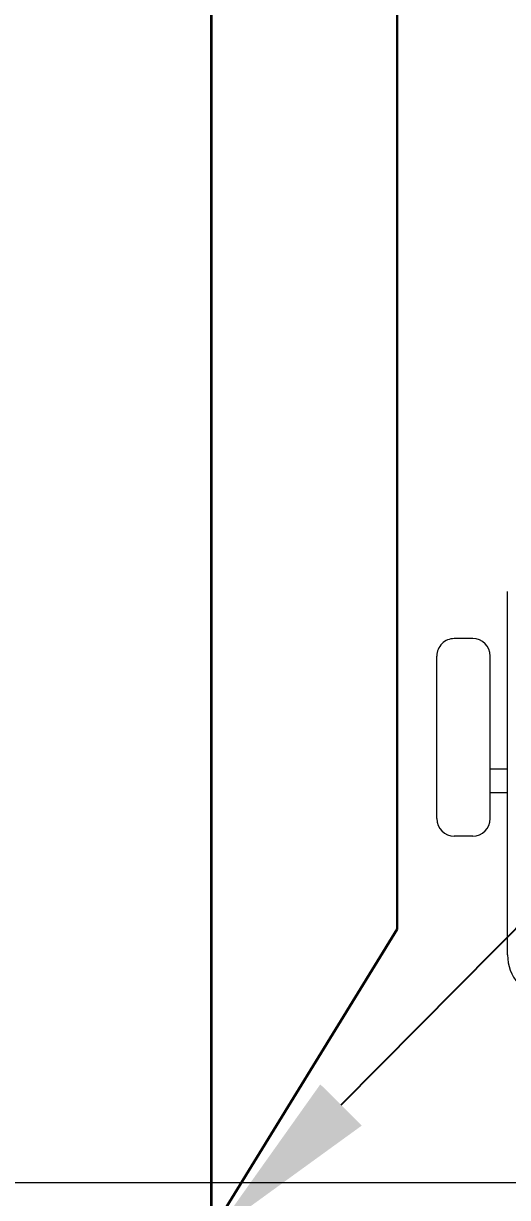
# Model space of a CAD drawing. Header units: metres. Extents: x 75097 to 220695, y -1557923 to -1361206.
# Drawn here: x 116004 to 116548, y -1403665 to -1402346 of the extents above; entities that cross this region are included whole.
import ezdxf
from ezdxf import colors
from ezdxf.entities.mleader import LeaderData, LeaderLine
from ezdxf.math import Vec2, Vec3

# ---------------------------------------------------------------- set-up
doc = ezdxf.new("R2010")
doc.units = ezdxf.units.M
doc.layers.get('0').update_dxf_attribs({"lineweight": 0})
for name, color, linetype, lineweight in [('A-100 - Copy$0$Medical Equipment and Furniture', 8, 'Continuous', 0), ('A-100 - Copy$0$NEW', 8, 'Continuous', 5), ('E-LG', 245, 'Continuous', 30)]:
    doc.layers.add(name, color=color, linetype=linetype, lineweight=lineweight)
doc.layers.add('E-POWR', color=7, linetype='Continuous', lineweight=9, true_color=0x4e7e3e)
doc.styles.get("Standard").update_dxf_attribs({"font": 'GOTHIC.TTF'})

# ---------------------------------------------------------------- blocks, each defined once
blk = doc.blocks.new('*X81')
for p, q in [((5, 3), (5, 3)), ((5, 3), (5, 3)), ((5, 3), (5, 3)), ((5, 3), (5, 3)), ((5, 3), (5, 3)), ((5, 3), (5, 3)), ((5, 3), (5, 3)), ((5, 3), (5, 3)), ((5, 3), (5, 3)), ((5, 3), (5, 3)), ((5, 3), (5, 3)), ((5, 3), (5, 3)), ((5, 3), (5, 3)), ((5, 3), (5, 3)), ((5, 3), (5, 3)), ((5, 3), (5, 3)), ((5, 3), (5, 3)), ((5, 3), (5, 3)), ((5, 3), (5, 3)), ((5, 3), (5, 3)), ((5, 3), (5, 3)), ((5, 3), (5, 3)), ((5, 3), (5, 3)), ((5, 3), (5, 3)), ((5, 3), (5, 3)), ((5, 3), (5, 3)), ((5, 3), (5, 3)), ((5, 3), (5, 3)), ((5, 3), (5, 3)), ((5, 3), (5, 3)), ((5, 3), (5, 3)), ((5, 3), (5, 3)), ((5, 3), (5, 3)), ((5, 3), (5, 3)), ((5, 3), (5, 3)), ((5, 3), (5, 3)), ((5, 3), (5, 3)), ((5, 3), (5, 3)), ((5, 3), (5, 3)), ((5, 3), (5, 3)), ((5, 3), (5, 3)), ((5, 3), (5, 3)), ((5, 3), (5, 3)), ((5, 3), (5, 3)), ((5, 3), (5, 3)), ((5, 3), (5, 3)), ((5, 3), (5, 3)), ((5, 3), (5, 3)), ((5, 3), (5, 3)), ((5, 3), (5, 3)), ((5, 3), (5, 3)), ((5, 3), (5, 3)), ((5, 3), (5, 3)), ((5, 3), (5, 3)), ((5, 3), (5, 3)), ((5, 3), (5, 3)), ((5, 3), (5, 3)), ((5, 3), (5, 3)), ((5, 3), (5, 3)), ((5, 3), (5, 3)), ((5, 3), (5, 3)), ((5, 3), (5, 3)), ((5, 3), (5, 3)), ((5, 3), (5, 3)), ((5, 3), (5, 3)), ((5, 3), (5, 3)), ((6, 3), (5, 3)), ((5, 3), (5, 3)), ((6, 3), (5, 3)), ((5, 3), (5, 3)), ((6, 3), (5, 3)), ((5, 3), (5, 3)), ((6, 3), (5, 3)), ((5, 3), (5, 3)), ((5, 3), (5, 3)), ((5, 3), (5, 3)), ((5, 3), (5, 3)), ((5, 3), (5, 3)), ((5, 3), (5, 3)), ((5, 3), (5, 3)), ((5, 3), (5, 3)), ((5, 3), (5, 3)), ((5, 3), (5, 3)), ((5, 3), (5, 3)), ((5, 3), (5, 3)), ((5, 3), (5, 3)), ((5, 3), (5, 3)), ((5, 3), (5, 3)), ((5, 3), (5, 3)), ((5, 3), (5, 3)), ((5, 3), (5, 3)), ((5, 3), (5, 3)), ((5, 3), (5, 3)), ((5, 3), (5, 3)), ((5, 3), (5, 3)), ((5, 3), (5, 3)), ((6, 3), (6, 3)), ((6, 3), (6, 3)), ((6, 3), (6, 3)), ((6, 3), (6, 3)), ((6, 3), (6, 3)), ((6, 3), (6, 3)), ((6, 3), (6, 3)), ((6, 3), (6, 3)), ((6, 3), (6, 3)), ((6, 3), (6, 3)), ((6, 3), (6, 3)), ((6, 3), (6, 3)), ((6, 3), (6, 3)), ((6, 3), (6, 3)), ((6, 3), (6, 3)), ((6, 3), (6, 3)), ((6, 3), (6, 3)), ((6, 3), (6, 3)), ((6, 3), (6, 3)), ((6, 3), (6, 3)), ((6, 3), (6, 3)), ((6, 3), (6, 3)), ((6, 3), (6, 3)), ((6, 3), (6, 3)), ((6, 3), (6, 3)), ((6, 3), (6, 3)), ((6, 3), (6, 3)), ((6, 3), (6, 3)), ((6, 3), (6, 3)), ((6, 3), (6, 3)), ((6, 3), (6, 3)), ((6, 3), (6, 3)), ((6, 3), (6, 3)), ((6, 3), (6, 3)), ((6, 3), (6, 3)), ((6, 3), (6, 3)), ((6, 3), (6, 3)), ((6, 3), (6, 3)), ((6, 3), (6, 3)), ((6, 3), (6, 3)), ((6, 3), (6, 3)), ((6, 3), (6, 3)), ((6, 3), (6, 3)), ((6, 3), (6, 3)), ((6, 3), (6, 3)), ((6, 3), (6, 3)), ((6, 3), (6, 3)), ((6, 3), (6, 3)), ((6, 3), (6, 3)), ((6, 3), (6, 3)), ((6, 3), (6, 3)), ((6, 3), (6, 3)), ((6, 3), (6, 3)), ((6, 3), (6, 3)), ((6, 3), (6, 3)), ((6, 3), (6, 3)), ((6, 3), (6, 3)), ((6, 3), (6, 3)), ((6, 3), (6, 3)), ((6, 3), (6, 3)), ((6, 3), (6, 3)), ((6, 3), (6, 3)), ((6, 3), (6, 3)), ((6, 3), (6, 3)), ((6, 3), (6, 3)), ((6, 3), (6, 3)), ((6, 3), (6, 3)), ((6, 3), (6, 3)), ((6, 3), (6, 3)), ((6, 3), (6, 3)), ((6, 3), (6, 3)), ((6, 3), (6, 3)), ((6, 3), (6, 3)), ((6, 3), (6, 3)), ((6, 3), (6, 3)), ((6, 3), (6, 3)), ((6, 3), (6, 3)), ((6, 3), (6, 3)), ((6, 3), (6, 3)), ((6, 3), (6, 3)), ((6, 3), (6, 3)), ((6, 3), (6, 3)), ((6, 3), (6, 3)), ((6, 3), (6, 3)), ((6, 3), (6, 3)), ((6, 3), (6, 3)), ((6, 3), (6, 3)), ((6, 3), (6, 3)), ((6, 3), (6, 3)), ((6, 3), (6, 3)), ((6, 3), (6, 3)), ((6, 3), (6, 3)), ((6, 3), (6, 3)), ((6, 3), (6, 3)), ((6, 3), (6, 3)), ((6, 3), (6, 3)), ((6, 3), (6, 3)), ((6, 3), (6, 3)), ((6, 3), (6, 3)), ((6, 3), (6, 3)), ((6, 3), (6, 3)), ((6, 3), (6, 3)), ((6, 3), (6, 3)), ((6, 3), (6, 3)), ((6, 3), (6, 3)), ((6, 3), (6, 3)), ((6, 3), (6, 3)), ((6, 3), (6, 3)), ((6, 3), (6, 3)), ((6, 3), (6, 3)), ((6, 3), (6, 3)), ((6, 3), (6, 3)), ((6, 3), (6, 3)), ((6, 3), (6, 3)), ((6, 3), (6, 3)), ((6, 3), (6, 3)), ((6, 3), (6, 3)), ((6, 3), (6, 3)), ((6, 3), (6, 3)), ((6, 3), (6, 3)), ((6, 3), (6, 3)), ((6, 3), (6, 3)), ((6, 3), (6, 3)), ((6, 3), (6, 3)), ((6, 3), (6, 3)), ((6, 3), (6, 3)), ((6, 3), (6, 3)), ((6, 3), (6, 3)), ((6, 3), (6, 3)), ((6, 3), (6, 3)), ((6, 3), (6, 3)), ((6, 3), (6, 3)), ((6, 3), (6, 3)), ((6, 3), (6, 3)), ((6, 3), (6, 3)), ((6, 3), (6, 3)), ((6, 3), (6, 3)), ((6, 3), (6, 3)), ((6, 3), (6, 3)), ((6, 3), (6, 3)), ((6, 3), (6, 3)), ((6, 3), (6, 3)), ((6, 3), (6, 3)), ((6, 3), (6, 3)), ((6, 3), (6, 3)), ((6, 3), (6, 3)), ((6, 3), (6, 3)), ((6, 3), (6, 3)), ((6, 3), (6, 3)), ((6, 3), (6, 3)), ((6, 3), (6, 3)), ((6, 3), (6, 3)), ((6, 3), (6, 3)), ((6, 3), (6, 3)), ((6, 3), (6, 3)), ((6, 3), (6, 3)), ((6, 3), (6, 3)), ((6, 3), (6, 3)), ((6, 3), (6, 3)), ((6, 3), (6, 3)), ((6, 3), (6, 3)), ((6, 3), (6, 3)), ((6, 3), (6, 3)), ((6, 3), (6, 3)), ((6, 3), (6, 3)), ((6, 3), (6, 3)), ((6, 3), (6, 3)), ((6, 3), (6, 3)), ((6, 3), (6, 3)), ((6, 3), (6, 3)), ((6, 3), (6, 3)), ((6, 3), (6, 3)), ((6, 3), (6, 3)), ((6, 3), (6, 3)), ((6, 3), (6, 3)), ((6, 3), (6, 3)), ((6, 3), (6, 3)), ((6, 3), (6, 3)), ((6, 3), (6, 3)), ((6, 3), (6, 3)), ((6, 3), (6, 3)), ((6, 3), (6, 3)), ((6, 3), (6, 3)), ((6, 3), (6, 3)), ((6, 3), (6, 3)), ((6, 3), (6, 3)), ((6, 3), (6, 3)), ((6, 3), (6, 3)), ((6, 3), (6, 3)), ((6, 3), (6, 3)), ((6, 3), (6, 3)), ((6, 3), (6, 3)), ((6, 3), (6, 3)), ((6, 3), (6, 3)), ((6, 3), (6, 3)), ((6, 3), (6, 3)), ((6, 3), (6, 3)), ((6, 3), (6, 3)), ((6, 3), (6, 3)), ((6, 3), (6, 3)), ((6, 3), (6, 3)), ((6, 3), (6, 3)), ((6, 3), (6, 3)), ((6, 3), (6, 3)), ((6, 3), (5, 3)), ((6, 3), (5, 3)), ((6, 3), (5, 3)), ((6, 3), (5, 3)), ((6, 3), (5, 3)), ((6, 3), (6, 3)), ((6, 3), (6, 3)), ((6, 3), (6, 3)), ((6, 3), (6, 3)), ((6, 3), (6, 3)), ((6, 3), (6, 3)), ((6, 3), (6, 3)), ((6, 3), (6, 3)), ((6, 3), (6, 3)), ((6, 3), (6, 3)), ((6, 3), (6, 3)), ((6, 3), (6, 3)), ((6, 3), (6, 3)), ((6, 3), (6, 3)), ((6, 3), (6, 3)), ((6, 3), (6, 3)), ((6, 3), (6, 3)), ((6, 3), (6, 3)), ((6, 3), (6, 3)), ((6, 3), (6, 3)), ((6, 3), (6, 3)), ((6, 3), (6, 3)), ((6, 3), (6, 3)), ((6, 3), (6, 3)), ((6, 3), (6, 3)), ((6, 3), (6, 3)), ((6, 3), (6, 3)), ((6, 3), (6, 3)), ((6, 3), (6, 3)), ((6, 3), (6, 3)), ((6, 3), (6, 3)), ((6, 3), (6, 3)), ((6, 3), (6, 3)), ((6, 3), (6, 3)), ((6, 3), (6, 3)), ((6, 3), (6, 3)), ((6, 3), (6, 3)), ((6, 3), (6, 3)), ((6, 3), (6, 3)), ((6, 3), (6, 3)), ((6, 3), (6, 3)), ((6, 3), (6, 3)), ((6, 3), (6, 3)), ((6, 3), (6, 3)), ((6, 3), (6, 3)), ((6, 3), (6, 3)), ((6, 3), (6, 3)), ((6, 3), (6, 3)), ((6, 3), (6, 3)), ((6, 3), (6, 3)), ((6, 3), (6, 3)), ((6, 3), (6, 3)), ((6, 3), (6, 3)), ((6, 3), (6, 3)), ((6, 3), (6, 3)), ((6, 3), (6, 3)), ((6, 3), (6, 3)), ((6, 3), (6, 3)), ((6, 3), (6, 3)), ((6, 3), (6, 3)), ((6, 3), (6, 3)), ((6, 3), (6, 3)), ((6, 3), (6, 3)), ((6, 3), (6, 3)), ((6, 3), (6, 3)), ((6, 3), (6, 3)), ((6, 3), (6, 3)), ((6, 3), (6, 3)), ((6, 3), (6, 3)), ((6, 3), (6, 3)), ((6, 3), (6, 3)), ((6, 3), (6, 3)), ((6, 3), (6, 3)), ((6, 3), (6, 3)), ((6, 3), (6, 3)), ((6, 3), (6, 3)), ((6, 3), (6, 3)), ((6, 3), (6, 3)), ((6, 3), (6, 3)), ((6, 3), (6, 3)), ((6, 3), (6, 3)), ((6, 3), (6, 3)), ((6, 3), (6, 3)), ((6, 3), (6, 3)), ((6, 3), (6, 3)), ((6, 3), (6, 3)), ((6, 3), (6, 3)), ((6, 3), (6, 3)), ((6, 3), (6, 3)), ((6, 3), (6, 3)), ((6, 3), (6, 3)), ((6, 3), (6, 3)), ((6, 3), (6, 3)), ((6, 3), (6, 3)), ((6, 3), (6, 3)), ((6, 3), (6, 3)), ((6, 3), (6, 3)), ((6, 3), (6, 3)), ((6, 3), (6, 3)), ((6, 3), (6, 3)), ((6, 3), (6, 3)), ((6, 3), (6, 3)), ((6, 3), (6, 3)), ((6, 3), (6, 3)), ((6, 3), (6, 3)), ((6, 3), (6, 3)), ((6, 3), (6, 3)), ((6, 3), (6, 3)), ((6, 3), (6, 3)), ((6, 3), (6, 3)), ((6, 3), (6, 3)), ((6, 3), (6, 3)), ((6, 3), (6, 3)), ((6, 3), (6, 3)), ((6, 3), (6, 3)), ((6, 3), (6, 3)), ((6, 3), (6, 3)), ((6, 3), (6, 3)), ((6, 3), (6, 3)), ((6, 3), (6, 3)), ((6, 3), (6, 3)), ((6, 3), (6, 3)), ((6, 3), (6, 3)), ((6, 3), (6, 3)), ((6, 3), (6, 3)), ((6, 3), (6, 3)), ((6, 3), (6, 3)), ((6, 3), (6, 3)), ((6, 3), (6, 3)), ((6, 3), (6, 3)), ((6, 3), (6, 3)), ((6, 3), (6, 3)), ((6, 3), (6, 3)), ((6, 3), (6, 3)), ((6, 3), (6, 3)), ((6, 3), (6, 3)), ((6, 3), (6, 3)), ((6, 3), (6, 3)), ((6, 3), (6, 3)), ((6, 3), (6, 3)), ((6, 3), (6, 3)), ((6, 3), (6, 3)), ((6, 3), (6, 3)), ((6, 3), (6, 3)), ((6, 3), (6, 3)), ((6, 3), (6, 3)), ((6, 3), (6, 3)), ((6, 3), (6, 3)), ((6, 3), (6, 3)), ((6, 3), (6, 3)), ((6, 3), (6, 3)), ((6, 3), (6, 3)), ((6, 3), (6, 3)), ((6, 3), (6, 3)), ((6, 3), (6, 3)), ((6, 3), (6, 3)), ((6, 3), (6, 3)), ((6, 3), (6, 3)), ((6, 3), (6, 3)), ((6, 3), (6, 3)), ((6, 3), (6, 3)), ((6, 3), (6, 3)), ((6, 3), (6, 3)), ((6, 3), (6, 3)), ((6, 3), (6, 3)), ((6, 3), (6, 3)), ((6, 3), (6, 3)), ((6, 3), (6, 3)), ((6, 3), (6, 3)), ((6, 3), (6, 3)), ((6, 3), (6, 3)), ((6, 3), (6, 3)), ((6, 3), (6, 3)), ((6, 3), (6, 3)), ((6, 3), (6, 3)), ((6, 3), (6, 3)), ((6, 3), (6, 3)), ((6, 3), (6, 3)), ((6, 3), (6, 3)), ((6, 3), (6, 3)), ((6, 3), (6, 3)), ((6, 3), (6, 3)), ((6, 3), (6, 3)), ((6, 3), (6, 3)), ((6, 3), (6, 3)), ((6, 3), (6, 3)), ((6, 3), (6, 3)), ((6, 3), (6, 3)), ((6, 3), (6, 3)), ((6, 3), (6, 3)), ((6, 3), (6, 3)), ((6, 3), (6, 3)), ((6, 3), (6, 3)), ((6, 3), (6, 3)), ((6, 3), (6, 3)), ((6, 3), (6, 3)), ((6, 3), (6, 3)), ((6, 3), (6, 3)), ((6, 3), (6, 3)), ((6, 3), (6, 3)), ((6, 3), (6, 3)), ((6, 3), (6, 3)), ((6, 3), (6, 3)), ((6, 3), (6, 3)), ((6, 3), (6, 3)), ((6, 3), (6, 3)), ((6, 3), (6, 3)), ((6, 3), (6, 3)), ((6, 3), (6, 3)), ((6, 3), (6, 3)), ((6, 3), (6, 3)), ((6, 3), (6, 3)), ((6, 3), (6, 3)), ((6, 3), (6, 3)), ((6, 3), (6, 3)), ((6, 3), (6, 3)), ((6, 3), (6, 3)), ((6, 3), (6, 3)), ((6, 3), (6, 3)), ((6, 3), (6, 3)), ((6, 3), (6, 3)), ((6, 3), (6, 3)), ((6, 3), (6, 3)), ((6, 3), (6, 3)), ((6, 3), (6, 3)), ((6, 3), (6, 3)), ((6, 3), (6, 3)), ((6, 3), (6, 3)), ((6, 3), (6, 3)), ((6, 3), (6, 3)), ((6, 3), (6, 3)), ((6, 3), (6, 3)), ((6, 3), (6, 3)), ((6, 3), (6, 3)), ((6, 3), (6, 3)), ((6, 3), (6, 3)), ((6, 3), (6, 3)), ((6, 3), (6, 3)), ((6, 3), (6, 3)), ((6, 3), (6, 3)), ((6, 3), (6, 3)), ((6, 3), (6, 3)), ((6, 3), (6, 3)), ((6, 3), (6, 3)), ((6, 3), (6, 3)), ((6, 3), (6, 3)), ((6, 3), (6, 3)), ((6, 3), (6, 3)), ((6, 3), (6, 3)), ((6, 3), (6, 3)), ((6, 3), (6, 3)), ((6, 3), (6, 3)), ((6, 3), (6, 3)), ((6, 3), (6, 3)), ((6, 3), (6, 3)), ((6, 3), (6, 3)), ((6, 3), (6, 3)), ((6, 3), (6, 3)), ((6, 3), (6, 3)), ((6, 3), (6, 3)), ((6, 3), (6, 3)), ((6, 3), (6, 3)), ((6, 3), (6, 3)), ((6, 3), (6, 3)), ((6, 3), (6, 3)), ((6, 3), (6, 3)), ((6, 3), (6, 3)), ((6, 3), (6, 3)), ((6, 3), (6, 3)), ((6, 3), (6, 3)), ((6, 3), (6, 3)), ((6, 3), (6, 3)), ((6, 3), (6, 3)), ((6, 3), (6, 3)), ((6, 3), (6, 3)), ((6, 3), (6, 3)), ((6, 3), (6, 3)), ((6, 3), (6, 3)), ((6, 3), (6, 3)), ((6, 3), (6, 3)), ((6, 3), (6, 3)), ((6, 3), (6, 3)), ((6, 3), (6, 3)), ((6, 3), (6, 3)), ((6, 3), (6, 3)), ((6, 3), (6, 3)), ((6, 3), (6, 3)), ((6, 3), (6, 3)), ((6, 3), (6, 3)), ((6, 3), (6, 3)), ((6, 3), (6, 3)), ((6, 3), (6, 3)), ((6, 3), (6, 3)), ((6, 3), (6, 3)), ((6, 3), (6, 3)), ((6, 3), (6, 3)), ((6, 3), (6, 3)), ((6, 3), (6, 3)), ((6, 3), (6, 3)), ((6, 3), (6, 3)), ((6, 3), (6, 3)), ((6, 3), (6, 3)), ((6, 3), (6, 3)), ((6, 3), (6, 3)), ((6, 3), (6, 3)), ((6, 3), (6, 3)), ((6, 3), (6, 3)), ((6, 3), (6, 3)), ((6, 3), (6, 3)), ((6, 3), (6, 3)), ((6, 3), (6, 3)), ((6, 3), (6, 3)), ((6, 3), (6, 3)), ((6, 3), (6, 3)), ((6, 3), (6, 3)), ((6, 3), (6, 3)), ((6, 3), (6, 3))]:
    blk.add_line(p, q)
blk = doc.blocks.new('*X82')
for p, q in [((13, 1), (13, 1)), ((13, 1), (13, 1)), ((13, 1), (13, 1)), ((13, 1), (13, 1)), ((13, 1), (13, 1)), ((13, 1), (13, 1)), ((13, 1), (13, 1)), ((13, 1), (13, 1)), ((13, 1), (13, 1)), ((13, 1), (13, 1)), ((13, 1), (13, 1)), ((13, 1), (13, 1)), ((13, 1), (13, 1)), ((13, 1), (13, 1)), ((13, 1), (13, 1)), ((13, 1), (14, 1)), ((13, 1), (14, 1)), ((13, 1), (14, 1)), ((13, 1), (13, 1)), ((13, 1), (13, 1)), ((13, 1), (13, 1)), ((13, 1), (13, 1)), ((13, 1), (13, 1)), ((13, 1), (13, 1)), ((13, 1), (13, 1)), ((13, 1), (13, 1)), ((13, 1), (13, 1)), ((13, 1), (13, 1)), ((13, 1), (13, 1)), ((13, 1), (13, 1)), ((13, 1), (13, 1)), ((13, 1), (13, 1)), ((13, 1), (13, 1)), ((13, 1), (13, 1)), ((13, 1), (13, 1)), ((13, 1), (13, 1)), ((13, 1), (13, 1)), ((13, 1), (13, 1)), ((13, 1), (13, 1)), ((13, 1), (13, 1)), ((13, 1), (13, 1)), ((13, 1), (13, 1)), ((13, 1), (13, 1)), ((13, 1), (13, 1)), ((13, 1), (13, 1)), ((13, 1), (13, 1)), ((13, 1), (13, 1)), ((13, 1), (13, 1)), ((13, 1), (13, 1)), ((13, 1), (13, 1)), ((13, 1), (13, 1)), ((13, 1), (13, 1)), ((13, 1), (13, 1)), ((13, 1), (13, 1)), ((13, 1), (13, 1)), ((13, 1), (13, 1)), ((13, 1), (13, 1)), ((13, 1), (13, 1)), ((13, 1), (13, 1)), ((13, 1), (13, 1)), ((13, 1), (13, 1)), ((13, 1), (13, 1)), ((13, 1), (13, 1)), ((13, 1), (13, 1)), ((13, 1), (13, 1)), ((13, 1), (13, 1)), ((13, 1), (13, 1)), ((13, 1), (13, 1)), ((13, 1), (13, 1)), ((13, 1), (13, 1)), ((13, 1), (13, 1)), ((13, 1), (13, 1)), ((13, 1), (13, 1)), ((13, 1), (13, 1)), ((13, 1), (13, 1)), ((13, 1), (13, 1)), ((13, 1), (13, 1)), ((13, 1), (13, 1)), ((13, 1), (13, 1)), ((13, 1), (13, 1)), ((13, 1), (13, 1)), ((13, 1), (13, 1)), ((13, 1), (13, 1)), ((13, 1), (13, 1)), ((13, 1), (13, 1)), ((13, 1), (13, 1)), ((13, 1), (13, 1)), ((13, 1), (13, 1)), ((13, 1), (13, 1)), ((13, 1), (13, 1)), ((13, 1), (13, 1)), ((13, 1), (13, 1)), ((13, 1), (13, 1)), ((13, 1), (13, 1)), ((13, 1), (13, 1)), ((13, 1), (13, 1)), ((13, 1), (13, 1)), ((13, 1), (13, 1)), ((13, 1), (13, 1)), ((13, 1), (13, 1)), ((13, 1), (13, 1)), ((13, 1), (13, 1)), ((13, 1), (13, 1)), ((13, 1), (13, 1)), ((13, 1), (13, 1)), ((13, 1), (13, 1)), ((13, 1), (13, 1)), ((13, 1), (13, 1)), ((13, 1), (13, 1)), ((13, 1), (13, 1)), ((13, 1), (13, 1)), ((13, 1), (13, 1)), ((13, 1), (13, 1)), ((13, 1), (13, 1)), ((13, 1), (13, 1)), ((13, 1), (13, 1)), ((13, 1), (13, 1)), ((13, 1), (13, 1)), ((13, 1), (13, 1)), ((13, 1), (13, 1)), ((13, 1), (13, 1)), ((13, 1), (13, 1)), ((13, 1), (13, 1)), ((13, 1), (14, 1)), ((13, 0), (13, 0)), ((13, 0), (13, 0)), ((13, 0), (13, 0)), ((13, 0), (13, 0)), ((13, 0), (13, 0)), ((13, 0), (13, 0)), ((13, 0), (13, 0)), ((13, 0), (13, 0)), ((13, 0), (13, 0)), ((13, 0), (13, 0)), ((13, 0), (13, 0)), ((13, 0), (13, 0)), ((13, 0), (13, 0)), ((13, 0), (13, 0)), ((13, 0), (13, 0)), ((13, 0), (13, 0)), ((13, 0), (13, 0)), ((13, 0), (13, 0)), ((13, 0), (13, 0)), ((13, 0), (13, 0)), ((13, 0), (13, 0)), ((13, 0), (13, 0)), ((13, 0), (13, 0)), ((13, 0), (13, 0)), ((13, 0), (13, 0)), ((13, 0), (13, 0)), ((13, 0), (13, 0)), ((13, 0), (13, 0)), ((13, 0), (13, 0)), ((13, 0), (13, 0)), ((13, 0), (13, 0)), ((13, 0), (13, 0)), ((13, 0), (13, 0)), ((13, 0), (13, 0)), ((13, 0), (13, 0)), ((13, 0), (13, 0)), ((13, 0), (13, 0)), ((13, 0), (13, 0)), ((13, 0), (13, 0)), ((13, 0), (13, 0)), ((13, 0), (13, 0)), ((13, 0), (13, 0)), ((13, 0), (13, 0)), ((13, 0), (13, 0)), ((13, 0), (13, 0)), ((13, 0), (13, 0)), ((13, 0), (13, 0)), ((13, 0), (13, 0)), ((13, 0), (14, 0)), ((13, 0), (14, 0)), ((13, 0), (13, 0)), ((13, 0), (14, 0)), ((14, 1), (14, 1)), ((14, 1), (14, 1)), ((14, 1), (14, 1)), ((14, 1), (14, 1)), ((14, 1), (14, 1)), ((14, 1), (14, 1)), ((14, 1), (14, 1)), ((14, 1), (14, 1)), ((14, 1), (14, 1)), ((14, 1), (14, 1)), ((14, 1), (14, 1)), ((14, 1), (14, 1)), ((14, 1), (14, 1)), ((14, 1), (14, 1)), ((14, 1), (14, 1)), ((14, 1), (14, 1)), ((14, 1), (14, 1)), ((14, 1), (14, 1)), ((14, 1), (14, 1)), ((14, 1), (14, 1)), ((14, 1), (14, 1)), ((14, 1), (14, 1)), ((14, 1), (14, 1)), ((14, 1), (14, 1)), ((14, 1), (14, 1)), ((14, 1), (14, 1)), ((14, 1), (14, 1)), ((14, 1), (14, 1)), ((14, 1), (14, 1)), ((14, 1), (14, 1)), ((14, 1), (14, 1)), ((14, 1), (14, 1)), ((14, 1), (14, 1)), ((14, 1), (14, 1)), ((14, 1), (14, 1)), ((14, 1), (14, 1)), ((14, 1), (14, 1)), ((14, 1), (14, 1)), ((14, 1), (14, 1)), ((14, 1), (14, 1)), ((14, 1), (14, 1)), ((14, 1), (14, 1)), ((14, 1), (14, 1)), ((14, 1), (14, 1)), ((14, 1), (14, 1)), ((14, 1), (14, 1)), ((14, 1), (14, 1)), ((14, 1), (14, 1)), ((14, 1), (14, 1)), ((14, 1), (14, 1)), ((14, 1), (14, 1)), ((14, 1), (14, 1)), ((14, 1), (14, 1)), ((14, 1), (14, 1)), ((14, 1), (14, 1)), ((14, 1), (14, 1)), ((14, 1), (14, 1)), ((14, 1), (14, 1)), ((14, 1), (14, 1)), ((14, 1), (14, 1)), ((14, 1), (14, 1)), ((14, 1), (14, 1)), ((14, 1), (14, 1)), ((14, 1), (14, 1)), ((14, 1), (14, 1)), ((14, 1), (14, 1)), ((14, 1), (14, 1)), ((14, 1), (14, 1)), ((14, 1), (14, 1)), ((14, 1), (14, 1)), ((14, 1), (14, 1)), ((14, 1), (14, 1)), ((14, 1), (14, 1)), ((14, 1), (14, 1)), ((14, 1), (14, 1)), ((14, 1), (14, 1)), ((14, 1), (14, 1)), ((14, 1), (14, 1)), ((14, 1), (14, 1)), ((14, 1), (14, 1)), ((14, 1), (14, 1)), ((14, 1), (14, 1)), ((14, 1), (14, 1)), ((14, 1), (14, 1)), ((14, 1), (14, 1)), ((14, 1), (14, 1)), ((14, 1), (14, 1)), ((14, 1), (14, 1)), ((14, 1), (14, 1)), ((14, 1), (14, 1)), ((14, 1), (14, 1)), ((14, 1), (14, 1)), ((14, 1), (14, 1)), ((14, 1), (14, 1)), ((14, 0), (14, 0)), ((14, 0), (14, 0)), ((14, 0), (14, 0)), ((14, 0), (14, 0)), ((14, 0), (14, 0)), ((14, 0), (14, 0)), ((14, 0), (14, 0)), ((14, 0), (14, 0)), ((14, 0), (14, 0)), ((14, 0), (14, 0)), ((14, 0), (14, 0)), ((14, 0), (14, 0)), ((14, 0), (14, 0)), ((14, 0), (14, 0)), ((14, 0), (14, 0)), ((14, 0), (14, 0)), ((14, 0), (14, 0)), ((14, 0), (14, 0)), ((14, 0), (14, 0)), ((14, 0), (14, 0)), ((14, 0), (14, 0)), ((14, 0), (14, 0)), ((14, 0), (14, 0)), ((14, 0), (14, 0)), ((14, 0), (14, 0)), ((14, 0), (14, 0)), ((14, 0), (14, 0)), ((14, 0), (14, 0)), ((14, 0), (14, 0)), ((14, 0), (14, 0)), ((14, 0), (14, 0)), ((14, 0), (14, 0)), ((14, 0), (14, 0)), ((14, 0), (14, 0)), ((14, 0), (14, 0)), ((14, 0), (14, 0)), ((14, 0), (14, 0)), ((14, 0), (14, 0)), ((14, 0), (14, 0)), ((14, 0), (14, 0)), ((14, 0), (14, 0)), ((14, 0), (14, 0)), ((14, 0), (14, 0)), ((14, 0), (14, 0)), ((14, 0), (14, 0)), ((14, 0), (14, 0)), ((14, 0), (14, 0)), ((14, 0), (14, 0)), ((13, 0), (13, 0)), ((13, 0), (14, 0)), ((13, 0), (13, 0)), ((13, 0), (14, 0)), ((13, 0), (13, 0)), ((13, 0), (14, 0)), ((13, 0), (13, 0)), ((13, 0), (13, 0)), ((13, 0), (13, 0)), ((13, 0), (13, 0)), ((13, 0), (14, 0)), ((13, 0), (13, 0)), ((13, 0), (14, 0)), ((13, 0), (13, 0)), ((13, 0), (14, 0)), ((13, 0), (13, 0)), ((13, 0), (14, 0)), ((13, 0), (13, 0)), ((13, 0), (14, 0)), ((13, 0), (13, 0)), ((13, 0), (14, 0)), ((13, 0), (13, 0)), ((13, 0), (14, 0)), ((13, 0), (13, 0)), ((13, 0), (13, 0)), ((13, 0), (13, 0)), ((13, 0), (14, 0)), ((13, 0), (13, 0)), ((13, 0), (14, 0)), ((13, 0), (13, 0)), ((13, 0), (14, 0)), ((13, 0), (13, 0)), ((13, 0), (14, 0)), ((13, 0), (13, 0)), ((13, 0), (13, 0)), ((13, 0), (13, 0)), ((13, 0), (13, 0)), ((13, 0), (13, 0)), ((13, 0), (13, 0)), ((13, 0), (13, 0)), ((13, 0), (13, 0)), ((13, 0), (13, 0)), ((13, 0), (13, 0)), ((13, 0), (13, 0)), ((13, 0), (13, 0)), ((13, 0), (13, 0)), ((13, 0), (13, 0)), ((13, 0), (13, 0)), ((13, 0), (13, 0)), ((13, 0), (13, 0)), ((13, 0), (13, 0)), ((13, 0), (13, 0)), ((13, 0), (13, 0)), ((13, 0), (13, 0)), ((13, 0), (13, 0)), ((13, 0), (13, 0)), ((13, 0), (13, 0)), ((13, 0), (13, 0)), ((13, 0), (13, 0)), ((13, 0), (13, 0)), ((13, 0), (13, 0)), ((13, 0), (13, 0)), ((13, 0), (13, 0)), ((13, 0), (13, 0)), ((13, -1), (13, -1)), ((13, -1), (13, -1)), ((13, -1), (13, -1)), ((13, -1), (13, -1)), ((13, -1), (13, -1)), ((13, -1), (14, -1)), ((13, -1), (13, -1)), ((14, 0), (14, 0)), ((14, 0), (14, 0)), ((14, 0), (14, 0)), ((14, 0), (14, 0)), ((14, 0), (14, 0)), ((14, 0), (14, 0)), ((14, 0), (14, 0)), ((14, 0), (14, 0)), ((14, 0), (14, 0)), ((14, 0), (14, 0)), ((14, 0), (14, 0)), ((14, 0), (14, 0)), ((14, 0), (14, 0)), ((14, 0), (14, 0)), ((14, 0), (14, 0)), ((13, 0), (14, 0)), ((14, 0), (14, 0)), ((14, 0), (14, 0)), ((14, 0), (14, 0)), ((14, 0), (14, 0)), ((14, 0), (14, 0)), ((14, 0), (14, 0)), ((14, 0), (14, 0)), ((14, 0), (14, 0)), ((14, 0), (14, 0)), ((14, 0), (14, 0)), ((14, 0), (14, 0)), ((14, 0), (14, 0)), ((14, 0), (14, 0)), ((14, 0), (14, 0)), ((14, 0), (14, 0)), ((14, 0), (14, 0)), ((14, 0), (14, 0)), ((14, 0), (14, 0)), ((14, 0), (14, 0)), ((14, 0), (14, 0)), ((14, 0), (14, 0)), ((14, 0), (14, 0)), ((14, 0), (14, 0)), ((14, 0), (14, 0)), ((14, 0), (14, 0)), ((14, 0), (14, 0)), ((14, 0), (14, 0)), ((14, 0), (14, 0)), ((14, 0), (14, 0)), ((14, 0), (14, 0)), ((14, 0), (14, 0)), ((14, 0), (14, 0)), ((14, 0), (14, 0)), ((14, 0), (14, 0)), ((14, -1), (14, -1)), ((14, -1), (14, -1)), ((14, -1), (14, -1)), ((14, -1), (14, -1)), ((14, -1), (14, -1))]:
    blk.add_line(p, q)
blk = doc.blocks.new('A-100 - Copy$0$GF21018-P')
for p, q in [((0.2205, 0.4756), (0.2205, 0.0675)), ((0.2596, 0.3422), (0.2804, 0.3422)), ((0.24, 0.3226), (0.24, 0.14)), ((0.3, 0.3226), (0.3, 0.14)), ((0.2205, 0.2937), (0.24, 0.2937)), ((0.2205, 0.2671), (0.24, 0.2671)), ((0.2596, 0.1204), (0.2804, 0.1204))]:
    blk.add_line(p, q)
for points in [[(0.24, 0.2937), (0.24, 0.2937), (0.24, 0.2937), (0.24, 0.2937), (0.24, 0.2937), (0.24, 0.2937), (0.24, 0.2937), (0.24, 0.2937), (0.24, 0.2937), (0.24, 0.2937), (0.24, 0.2937), (0.24, 0.2937), (0.24, 0.2937), (0.24, 0.2937), (0.24, 0.2937), (0.24, 0.2937), (0.24, 0.2937), (0.24, 0.2937), (0.24, 0.2937), (0.24, 0.2937), (0.24, 0.2937), (0.24, 0.2937), (0.24, 0.2937), (0.24, 0.2937), (0.24, 0.2937), (0.24, 0.2937), (0.24, 0.2937), (0.24, 0.2937), (0.24, 0.2937), (0.24, 0.2937), (0.24, 0.2937), (0.24, 0.2937), (0.24, 0.2937), (0.24, 0.2937), (0.24, 0.2937), (0.24, 0.2937), (0.24, 0.2937), (0.24, 0.2937), (0.24, 0.2937), (0.24, 0.2937), (0.24, 0.2937), (0.24, 0.2937), (0.24, 0.2937), (0.24, 0.2937), (0.24, 0.2937), (0.24, 0.2937), (0.24, 0.2937), (0.24, 0.2937), (0.24, 0.2937), (0.24, 0.2937), (0.24, 0.2937), (0.24, 0.2937), (0.24, 0.2937), (0.24, 0.2937), (0.24, 0.2937), (0.24, 0.2937), (0.24, 0.2937), (0.24, 0.2937), (0.24, 0.2937), (0.24, 0.2937), (0.24, 0.2937), (0.24, 0.2937), (0.24, 0.2937), (0.24, 0.2937), (0.24, 0.2937), (0.24, 0.2937), (0.24, 0.2937), (0.24, 0.2937), (0.24, 0.2937), (0.24, 0.2937), (0.24, 0.2937), (0.24, 0.2937), (0.24, 0.2937), (0.24, 0.2937), (0.24, 0.2937), (0.24, 0.2937), (0.24, 0.2937), (0.24, 0.2937), (0.24, 0.2937), (0.24, 0.2937), (0.24, 0.2937), (0.24, 0.2937), (0.24, 0.2937), (0.24, 0.2937), (0.24, 0.2937), (0.24, 0.2937), (0.24, 0.2937), (0.24, 0.2937), (0.24, 0.2937), (0.24, 0.2937), (0.24, 0.2937), (0.24, 0.2937), (0.24, 0.2937), (0.24, 0.2937), (0.24, 0.2937), (0.24, 0.2937), (0.24, 0.2937), (0.24, 0.2937), (0.24, 0.2937), (0.24, 0.2937), (0.24, 0.2937), (0.24, 0.2937), (0.24, 0.2937), (0.24, 0.2937), (0.24, 0.2937), (0.24, 0.2937), (0.24, 0.2937), (0.24, 0.2937), (0.24, 0.2937), (0.24, 0.2937), (0.24, 0.2937), (0.24, 0.2937), (0.24, 0.2937), (0.24, 0.2937), (0.24, 0.2937), (0.24, 0.2937), (0.24, 0.2937), (0.24, 0.2937), (0.24, 0.2937), (0.24, 0.2937), (0.24, 0.2937), (0.24, 0.2937), (0.24, 0.2937), (0.24, 0.2937), (0.24, 0.2937), (0.24, 0.2937), (0.24, 0.2937), (0.24, 0.2937), (0.24, 0.2937), (0.24, 0.2937), (0.24, 0.2937), (0.24, 0.2937), (0.24, 0.2937), (0.24, 0.2937), (0.24, 0.2937), (0.24, 0.2937), (0.24, 0.2937), (0.24, 0.2937), (0.24, 0.2937), (0.24, 0.2937), (0.24, 0.2937), (0.24, 0.2937), (0.24, 0.2937), (0.24, 0.2937), (0.24, 0.2937), (0.24, 0.2937), (0.24, 0.2937), (0.24, 0.2937), (0.24, 0.2937), (0.24, 0.2937), (0.24, 0.2937), (0.24, 0.2937), (0.24, 0.2937), (0.24, 0.2937), (0.24, 0.2937), (0.24, 0.2937), (0.24, 0.2937), (0.24, 0.2937), (0.24, 0.2937), (0.24, 0.2937), (0.24, 0.2937), (0.24, 0.2937), (0.24, 0.2937), (0.24, 0.2937), (0.24, 0.2937), (0.24, 0.2937), (0.24, 0.2937), (0.24, 0.2937), (0.24, 0.2937), (0.24, 0.2937), (0.24, 0.2937), (0.24, 0.2937), (0.24, 0.2937), (0.24, 0.2937), (0.24, 0.2937), (0.24, 0.2937), (0.24, 0.2937), (0.24, 0.2937), (0.24, 0.2937), (0.24, 0.2937), (0.24, 0.2937), (0.24, 0.2937), (0.24, 0.2937), (0.24, 0.2937), (0.24, 0.2937), (0.24, 0.2937), (0.24, 0.2937), (0.24, 0.2937), (0.24, 0.2937), (0.24, 0.2937), (0.24, 0.2937), (0.24, 0.2937), (0.24, 0.2937), (0.24, 0.2937), (0.24, 0.2937), (0.24, 0.2937), (0.24, 0.2937), (0.24, 0.2937), (0.24, 0.2937), (0.24, 0.2937), (0.24, 0.2937), (0.24, 0.2937), (0.24, 0.2937), (0.24, 0.2937), (0.24, 0.2937), (0.24, 0.2937), (0.24, 0.2937), (0.24, 0.2937), (0.24, 0.2937), (0.24, 0.2937), (0.24, 0.2937), (0.24, 0.2937), (0.24, 0.2937), (0.24, 0.2937), (0.24, 0.2937), (0.24, 0.2937), (0.24, 0.2937), (0.24, 0.2937), (0.24, 0.2937), (0.24, 0.2937), (0.24, 0.2937), (0.24, 0.2937), (0.24, 0.2937), (0.24, 0.2937), (0.24, 0.2937), (0.24, 0.2937), (0.24, 0.2937), (0.24, 0.2937), (0.24, 0.2937), (0.24, 0.2937), (0.24, 0.2937), (0.24, 0.2937), (0.24, 0.2937), (0.24, 0.2937), (0.24, 0.2937), (0.24, 0.2937), (0.24, 0.2937), (0.24, 0.2937), (0.24, 0.2937), (0.24, 0.2937), (0.24, 0.2937), (0.24, 0.2937), (0.24, 0.2937), (0.24, 0.2937), (0.24, 0.2937), (0.24, 0.2937), (0.24, 0.2937), (0.24, 0.2937), (0.24, 0.2937), (0.24, 0.2937), (0.24, 0.2937), (0.24, 0.2937), (0.24, 0.2937), (0.24, 0.2937), (0.24, 0.2937), (0.24, 0.2937), (0.24, 0.2937), (0.24, 0.2937), (0.24, 0.2937), (0.24, 0.2937), (0.24, 0.2937), (0.24, 0.2937), (0.24, 0.2937), (0.24, 0.2937), (0.24, 0.2937), (0.24, 0.2937), (0.24, 0.2937), (0.24, 0.2937), (0.24, 0.2937), (0.24, 0.2937), (0.24, 0.2937), (0.24, 0.2937), (0.24, 0.2937), (0.24, 0.2937), (0.24, 0.2937), (0.24, 0.2937), (0.24, 0.2937)], [(0.24, 0.2937), (0.24, 0.2937), (0.24, 0.2937), (0.24, 0.2937), (0.24, 0.2937), (0.24, 0.2937), (0.24, 0.2937), (0.24, 0.2937), (0.24, 0.2937), (0.24, 0.2937), (0.24, 0.2937), (0.24, 0.2937), (0.24, 0.2937), (0.24, 0.2937), (0.24, 0.2937), (0.24, 0.2937), (0.24, 0.2937), (0.24, 0.2937), (0.24, 0.2937), (0.24, 0.2937), (0.24, 0.2937), (0.24, 0.2937), (0.24, 0.2937), (0.24, 0.2937), (0.24, 0.2937), (0.24, 0.2937), (0.24, 0.2937), (0.24, 0.2937), (0.24, 0.2937), (0.24, 0.2937), (0.24, 0.2937), (0.24, 0.2937), (0.24, 0.2937), (0.24, 0.2937), (0.24, 0.2937), (0.24, 0.2937), (0.24, 0.2937), (0.24, 0.2937), (0.24, 0.2937), (0.24, 0.2937), (0.24, 0.2937), (0.24, 0.2937), (0.24, 0.2937), (0.24, 0.2937), (0.24, 0.2937), (0.24, 0.2937), (0.24, 0.2937), (0.24, 0.2937), (0.24, 0.2937), (0.24, 0.2937), (0.24, 0.2937), (0.24, 0.2937), (0.24, 0.2937), (0.24, 0.2937), (0.24, 0.2937), (0.24, 0.2937), (0.24, 0.2937), (0.24, 0.2937), (0.24, 0.2937), (0.24, 0.2937), (0.24, 0.2937), (0.24, 0.2937), (0.24, 0.2937), (0.24, 0.2937), (0.24, 0.2937), (0.24, 0.2937), (0.24, 0.2937), (0.24, 0.2937), (0.24, 0.2937), (0.24, 0.2937), (0.24, 0.2937), (0.24, 0.2937), (0.24, 0.2937), (0.24, 0.2937), (0.24, 0.2937), (0.24, 0.2937), (0.24, 0.2937), (0.24, 0.2937), (0.24, 0.2937), (0.24, 0.2937), (0.24, 0.2937), (0.24, 0.2937), (0.24, 0.2937), (0.24, 0.2937), (0.24, 0.2937), (0.24, 0.2937), (0.24, 0.2937), (0.24, 0.2937), (0.24, 0.2937), (0.24, 0.2937), (0.24, 0.2937), (0.24, 0.2937), (0.24, 0.2937), (0.24, 0.2937), (0.24, 0.2937), (0.24, 0.2937), (0.24, 0.2937), (0.24, 0.2937), (0.24, 0.2937), (0.24, 0.2937), (0.24, 0.2937), (0.24, 0.2937), (0.24, 0.2937), (0.24, 0.2937), (0.24, 0.2937), (0.24, 0.2937), (0.24, 0.2937), (0.24, 0.2937), (0.24, 0.2937), (0.24, 0.2937), (0.24, 0.2937), (0.24, 0.2937), (0.24, 0.2937), (0.24, 0.2937), (0.24, 0.2937), (0.24, 0.2937), (0.24, 0.2937), (0.24, 0.2937), (0.24, 0.2937), (0.24, 0.2937), (0.24, 0.2937), (0.24, 0.2937), (0.24, 0.2937), (0.24, 0.2937), (0.24, 0.2937), (0.24, 0.2937), (0.24, 0.2937), (0.24, 0.2937), (0.24, 0.2937), (0.24, 0.2937), (0.24, 0.2937), (0.24, 0.2937), (0.24, 0.2937), (0.24, 0.2937), (0.24, 0.2937), (0.24, 0.2937), (0.24, 0.2937), (0.24, 0.2937), (0.24, 0.2937), (0.24, 0.2937), (0.24, 0.2937), (0.24, 0.2937), (0.24, 0.2937), (0.24, 0.2937), (0.24, 0.2937), (0.24, 0.2937), (0.24, 0.2937), (0.24, 0.2937), (0.24, 0.2937), (0.24, 0.2937), (0.24, 0.2937), (0.24, 0.2937), (0.24, 0.2937), (0.24, 0.2937), (0.24, 0.2937), (0.24, 0.2937), (0.24, 0.2937), (0.24, 0.2937), (0.24, 0.2937), (0.24, 0.2937), (0.24, 0.2937), (0.24, 0.2937), (0.24, 0.2937), (0.24, 0.2937), (0.24, 0.2937), (0.24, 0.2937), (0.24, 0.2937), (0.24, 0.2937), (0.24, 0.2937), (0.24, 0.2937), (0.24, 0.2937), (0.24, 0.2937), (0.24, 0.2937), (0.24, 0.2937), (0.24, 0.2937), (0.24, 0.2937), (0.24, 0.2937), (0.24, 0.2937), (0.24, 0.2937), (0.24, 0.2937), (0.24, 0.2937), (0.24, 0.2937), (0.24, 0.2937), (0.24, 0.2937), (0.24, 0.2937), (0.24, 0.2937), (0.24, 0.2937), (0.24, 0.2937), (0.24, 0.2937), (0.24, 0.2937), (0.24, 0.2937), (0.24, 0.2937), (0.24, 0.2937), (0.24, 0.2937), (0.24, 0.2937), (0.24, 0.2937), (0.24, 0.2937), (0.24, 0.2937), (0.24, 0.2937), (0.24, 0.2937), (0.24, 0.2937), (0.24, 0.2937), (0.24, 0.2937), (0.24, 0.2937), (0.24, 0.2937), (0.24, 0.2937), (0.24, 0.2937), (0.24, 0.2937), (0.24, 0.2937), (0.24, 0.2937), (0.24, 0.2937), (0.24, 0.2937), (0.24, 0.2937), (0.24, 0.2937), (0.24, 0.2937), (0.24, 0.2937), (0.24, 0.2937), (0.24, 0.2937), (0.24, 0.2937)], [(0.24, 0.2937), (0.24, 0.2937), (0.24, 0.2937), (0.24, 0.2937), (0.24, 0.2937), (0.24, 0.2937), (0.24, 0.2937), (0.24, 0.2937), (0.24, 0.2937), (0.24, 0.2937), (0.24, 0.2937), (0.24, 0.2937), (0.24, 0.2937), (0.24, 0.2937), (0.24, 0.2937), (0.24, 0.2937), (0.24, 0.2937), (0.24, 0.2937), (0.24, 0.2937), (0.24, 0.2937), (0.24, 0.2937), (0.24, 0.2937), (0.24, 0.2937), (0.24, 0.2937), (0.24, 0.2937), (0.24, 0.2937), (0.24, 0.2937), (0.24, 0.2937), (0.24, 0.2937), (0.24, 0.2937), (0.24, 0.2937), (0.24, 0.2937), (0.24, 0.2937), (0.24, 0.2937), (0.24, 0.2937), (0.24, 0.2937), (0.24, 0.2937), (0.24, 0.2937), (0.24, 0.2937), (0.24, 0.2937), (0.24, 0.2937), (0.24, 0.2937), (0.24, 0.2937), (0.24, 0.2937), (0.24, 0.2937), (0.24, 0.2937), (0.24, 0.2937), (0.24, 0.2937), (0.24, 0.2937), (0.24, 0.2937), (0.24, 0.2937), (0.24, 0.2937), (0.24, 0.2937), (0.24, 0.2937), (0.24, 0.2937), (0.24, 0.2937), (0.24, 0.2937), (0.24, 0.2937), (0.24, 0.2937), (0.24, 0.2937), (0.24, 0.2937), (0.24, 0.2937), (0.24, 0.2937), (0.24, 0.2937), (0.24, 0.2937), (0.24, 0.2937), (0.24, 0.2937), (0.24, 0.2937), (0.24, 0.2937), (0.24, 0.2937), (0.24, 0.2937), (0.24, 0.2937), (0.24, 0.2937), (0.24, 0.2937), (0.24, 0.2937), (0.24, 0.2937), (0.24, 0.2937), (0.24, 0.2937), (0.24, 0.2937), (0.24, 0.2937), (0.24, 0.2937), (0.24, 0.2937), (0.24, 0.2937), (0.24, 0.2937), (0.24, 0.2937), (0.24, 0.2937), (0.24, 0.2937), (0.24, 0.2937), (0.24, 0.2937), (0.24, 0.2937), (0.24, 0.2937), (0.24, 0.2937), (0.24, 0.2937), (0.24, 0.2937), (0.24, 0.2937), (0.24, 0.2937), (0.24, 0.2937), (0.24, 0.2937), (0.24, 0.2937), (0.24, 0.2937), (0.24, 0.2937), (0.24, 0.2937), (0.24, 0.2937), (0.24, 0.2937), (0.24, 0.2937), (0.24, 0.2937), (0.24, 0.2937), (0.24, 0.2937), (0.24, 0.2937), (0.24, 0.2937), (0.24, 0.2937), (0.24, 0.2937), (0.24, 0.2937), (0.24, 0.2937), (0.24, 0.2937), (0.24, 0.2937), (0.24, 0.2937), (0.24, 0.2937), (0.24, 0.2937), (0.24, 0.2937), (0.24, 0.2937), (0.24, 0.2937), (0.24, 0.2937), (0.24, 0.2937), (0.24, 0.2937), (0.24, 0.2937), (0.24, 0.2937), (0.24, 0.2937), (0.24, 0.2937), (0.24, 0.2937), (0.24, 0.2937), (0.24, 0.2937), (0.24, 0.2937), (0.24, 0.2937), (0.24, 0.2937), (0.24, 0.2937), (0.24, 0.2937), (0.24, 0.2937), (0.24, 0.2937), (0.24, 0.2937), (0.24, 0.2937), (0.24, 0.2937), (0.24, 0.2937), (0.24, 0.2937), (0.24, 0.2937), (0.24, 0.2937), (0.24, 0.2937), (0.24, 0.2937), (0.24, 0.2937), (0.24, 0.2937), (0.24, 0.2937), (0.24, 0.2937), (0.24, 0.2937), (0.24, 0.2937), (0.24, 0.2937), (0.24, 0.2937), (0.24, 0.2937), (0.24, 0.2937), (0.24, 0.2937), (0.24, 0.2937), (0.24, 0.2937), (0.24, 0.2937), (0.24, 0.2937), (0.24, 0.2937), (0.24, 0.2937), (0.24, 0.2937), (0.24, 0.2937), (0.24, 0.2937), (0.24, 0.2937), (0.24, 0.2937), (0.24, 0.2937), (0.24, 0.2937), (0.24, 0.2937), (0.24, 0.2937), (0.24, 0.2937), (0.24, 0.2937), (0.24, 0.2937), (0.24, 0.2937), (0.24, 0.2937), (0.24, 0.2937), (0.24, 0.2937), (0.24, 0.2937), (0.24, 0.2937), (0.24, 0.2937), (0.24, 0.2937), (0.24, 0.2937), (0.24, 0.2937), (0.24, 0.2937), (0.24, 0.2937), (0.24, 0.2937), (0.24, 0.2937), (0.24, 0.2937), (0.24, 0.2937), (0.24, 0.2937), (0.24, 0.2937), (0.24, 0.2937), (0.24, 0.2937), (0.24, 0.2937), (0.24, 0.2937), (0.24, 0.2937), (0.24, 0.2937), (0.24, 0.2937), (0.24, 0.2937), (0.24, 0.2937), (0.24, 0.2937), (0.24, 0.2937), (0.24, 0.2937), (0.24, 0.2937), (0.24, 0.2937), (0.24, 0.2937), (0.24, 0.2937), (0.24, 0.2937), (0.24, 0.2937), (0.24, 0.2937)]]:
    blk.add_lwpolyline(points, close=True)
for centre, radius, start, end in [((0.1705, 0.4756), 0.05, 0, 80.3671), ((0.2596, 0.3226), 0.0196, 90, 180), ((0.2804, 0.3226), 0.0196, 0, 90), ((0.2596, 0.14), 0.0196, 180, 270), ((0.2804, 0.14), 0.0196, 270, 0)]:
    blk.add_arc(centre, radius, start, end)
at = {"layer": 'A-100 - Copy$0$NEW'}
for points in [[(0.24, 0.2937), (0.24, 0.2937), (0.24, 0.2937), (0.24, 0.2937), (0.24, 0.2937), (0.24, 0.2937), (0.24, 0.2937), (0.24, 0.2937)], [(0.24, 0.2937), (0.24, 0.2937), (0.24, 0.2937), (0.24, 0.2937), (0.24, 0.2937), (0.24, 0.2937), (0.24, 0.2937)], [(0.24, 0.2937), (0.24, 0.2937), (0.24, 0.2937), (0.24, 0.2937), (0.24, 0.2937), (0.24, 0.2937), (0.24, 0.2937), (0.24, 0.2937), (0.24, 0.2937)], [(0.24, 0.2937), (0.24, 0.2937), (0.24, 0.2937), (0.24, 0.2937), (0.24, 0.2937), (0.24, 0.2937), (0.24, 0.2937), (0.24, 0.2937), (0.24, 0.2937), (0.24, 0.2937)], [(0.24, 0.2937), (0.24, 0.2937), (0.24, 0.2937), (0.24, 0.2937), (0.24, 0.2937), (0.24, 0.2937), (0.24, 0.2937), (0.24, 0.2937), (0.24, 0.2937), (0.24, 0.2937), (0.24, 0.2937), (0.24, 0.2937), (0.24, 0.2937), (0.24, 0.2937), (0.24, 0.2937)], [(0.24, 0.2937), (0.24, 0.2937), (0.24, 0.2937), (0.24, 0.2937), (0.24, 0.2937), (0.24, 0.2937), (0.24, 0.2937), (0.24, 0.2937), (0.24, 0.2937), (0.24, 0.2937)], [(0.24, 0.2937), (0.24, 0.2937), (0.24, 0.2937), (0.24, 0.2937), (0.24, 0.2937), (0.24, 0.2937), (0.24, 0.2937), (0.24, 0.2937), (0.24, 0.2937), (0.24, 0.2937)], [(0.24, 0.2937), (0.24, 0.2937), (0.24, 0.2937), (0.24, 0.2937), (0.24, 0.2937), (0.24, 0.2937), (0.24, 0.2937), (0.24, 0.2937), (0.24, 0.2937), (0.24, 0.2937)], [(0.24, 0.2937), (0.24, 0.2937), (0.24, 0.2937), (0.24, 0.2937), (0.24, 0.2937), (0.24, 0.2937), (0.24, 0.2937), (0.24, 0.2937), (0.24, 0.2937), (0.24, 0.2937), (0.24, 0.2937), (0.24, 0.2937), (0.24, 0.2937), (0.24, 0.2937), (0.24, 0.2937), (0.24, 0.2937), (0.24, 0.2937), (0.24, 0.2937)], [(0.24, 0.2937), (0.24, 0.2937), (0.24, 0.2937), (0.24, 0.2937), (0.24, 0.2937), (0.24, 0.2937), (0.24, 0.2937), (0.24, 0.2937), (0.24, 0.2937), (0.24, 0.2937), (0.24, 0.2937), (0.24, 0.2937)], [(0.24, 0.2937), (0.24, 0.2937), (0.24, 0.2937), (0.24, 0.2937), (0.24, 0.2937), (0.24, 0.2937), (0.24, 0.2937)], [(0.24, 0.2937), (0.24, 0.2937), (0.24, 0.2937), (0.24, 0.2937), (0.24, 0.2937), (0.24, 0.2937), (0.24, 0.2937), (0.24, 0.2937), (0.24, 0.2937), (0.24, 0.2937), (0.24, 0.2937), (0.24, 0.2937), (0.24, 0.2937), (0.24, 0.2937), (0.24, 0.2937), (0.24, 0.2937), (0.24, 0.2937), (0.24, 0.2937), (0.24, 0.2937), (0.24, 0.2937), (0.24, 0.2937), (0.24, 0.2937), (0.24, 0.2937), (0.24, 0.2937), (0.24, 0.2937), (0.24, 0.2937), (0.24, 0.2937), (0.24, 0.2937), (0.24, 0.2937), (0.24, 0.2937), (0.24, 0.2937), (0.24, 0.2937), (0.24, 0.2937), (0.24, 0.2937), (0.24, 0.2937), (0.24, 0.2937), (0.24, 0.2937), (0.24, 0.2937), (0.24, 0.2937), (0.24, 0.2937), (0.24, 0.2937), (0.24, 0.2937), (0.24, 0.2937), (0.24, 0.2937), (0.24, 0.2937), (0.24, 0.2937), (0.24, 0.2937), (0.24, 0.2937), (0.24, 0.2937), (0.24, 0.2937), (0.24, 0.2937), (0.24, 0.2937), (0.24, 0.2937), (0.24, 0.2937), (0.24, 0.2937), (0.24, 0.2937), (0.24, 0.2937), (0.24, 0.2937), (0.24, 0.2937), (0.24, 0.2937), (0.24, 0.2937), (0.24, 0.2937), (0.24, 0.2937), (0.24, 0.2937), (0.24, 0.2937), (0.24, 0.2937), (0.24, 0.2937), (0.24, 0.2937), (0.24, 0.2937), (0.24, 0.2937), (0.24, 0.2937), (0.24, 0.2937), (0.24, 0.2937), (0.24, 0.2937), (0.24, 0.2937), (0.24, 0.2937), (0.24, 0.2937), (0.24, 0.2937), (0.24, 0.2937), (0.24, 0.2937), (0.24, 0.2937), (0.24, 0.2937), (0.24, 0.2937), (0.24, 0.2937), (0.24, 0.2937), (0.24, 0.2937), (0.24, 0.2937), (0.24, 0.2937), (0.24, 0.2937), (0.24, 0.2937), (0.24, 0.2937), (0.24, 0.2937), (0.24, 0.2937), (0.24, 0.2937), (0.24, 0.2937), (0.24, 0.2937), (0.24, 0.2937), (0.24, 0.2937), (0.24, 0.2937), (0.24, 0.2937), (0.24, 0.2937), (0.24, 0.2937), (0.24, 0.2937), (0.24, 0.2937), (0.24, 0.2937), (0.24, 0.2937), (0.24, 0.2937), (0.24, 0.2937), (0.24, 0.2937), (0.24, 0.2937), (0.24, 0.2937)], [(0.24, 0.2937), (0.24, 0.2937), (0.24, 0.2937), (0.24, 0.2937), (0.24, 0.2937), (0.24, 0.2937), (0.24, 0.2937), (0.24, 0.2937), (0.24, 0.2937), (0.24, 0.2937), (0.24, 0.2937), (0.24, 0.2937), (0.24, 0.2937), (0.24, 0.2937), (0.24, 0.2937), (0.24, 0.2937), (0.24, 0.2937)], [(0.24, 0.2937), (0.24, 0.2937), (0.24, 0.2937), (0.24, 0.2937), (0.24, 0.2937), (0.24, 0.2937), (0.24, 0.2937), (0.24, 0.2937), (0.24, 0.2937), (0.24, 0.2937), (0.24, 0.2937), (0.24, 0.2937), (0.24, 0.2937), (0.24, 0.2937), (0.24, 0.2937), (0.24, 0.2937), (0.24, 0.2937), (0.24, 0.2937), (0.24, 0.2937), (0.24, 0.2937), (0.24, 0.2937), (0.24, 0.2937), (0.24, 0.2937), (0.24, 0.2937), (0.24, 0.2937), (0.24, 0.2937), (0.24, 0.2937), (0.24, 0.2937), (0.24, 0.2937), (0.24, 0.2937), (0.24, 0.2937), (0.24, 0.2937), (0.24, 0.2937), (0.24, 0.2937), (0.24, 0.2937), (0.24, 0.2937), (0.24, 0.2937), (0.24, 0.2937), (0.24, 0.2937), (0.24, 0.2937), (0.24, 0.2937), (0.24, 0.2937), (0.24, 0.2937), (0.24, 0.2937), (0.24, 0.2937), (0.24, 0.2937), (0.24, 0.2937), (0.24, 0.2937), (0.24, 0.2937), (0.24, 0.2937), (0.24, 0.2937), (0.24, 0.2937), (0.24, 0.2937), (0.24, 0.2937), (0.24, 0.2937), (0.24, 0.2937), (0.24, 0.2937), (0.24, 0.2937), (0.24, 0.2937), (0.24, 0.2937), (0.24, 0.2937), (0.24, 0.2937), (0.24, 0.2937), (0.24, 0.2937), (0.24, 0.2937), (0.24, 0.2937), (0.24, 0.2937), (0.24, 0.2937), (0.24, 0.2937), (0.24, 0.2937), (0.24, 0.2937), (0.24, 0.2937), (0.24, 0.2937), (0.24, 0.2937), (0.24, 0.2937), (0.24, 0.2937), (0.24, 0.2937), (0.24, 0.2937), (0.24, 0.2937), (0.24, 0.2937), (0.24, 0.2937), (0.24, 0.2937), (0.24, 0.2937), (0.24, 0.2937), (0.24, 0.2937), (0.24, 0.2937), (0.24, 0.2937), (0.24, 0.2937), (0.24, 0.2937)], [(0.24, 0.2937), (0.24, 0.2937), (0.24, 0.2937), (0.24, 0.2937), (0.24, 0.2937), (0.24, 0.2937), (0.24, 0.2937), (0.24, 0.2937), (0.24, 0.2937), (0.24, 0.2937), (0.24, 0.2937), (0.24, 0.2937), (0.24, 0.2937), (0.24, 0.2937), (0.24, 0.2937), (0.24, 0.2937), (0.24, 0.2937), (0.24, 0.2937), (0.24, 0.2937), (0.24, 0.2937), (0.24, 0.2937), (0.24, 0.2937), (0.24, 0.2937), (0.24, 0.2937), (0.24, 0.2937), (0.24, 0.2937), (0.24, 0.2937), (0.24, 0.2937), (0.24, 0.2937), (0.24, 0.2937), (0.24, 0.2937), (0.24, 0.2937), (0.24, 0.2937), (0.24, 0.2937), (0.24, 0.2937), (0.24, 0.2937), (0.24, 0.2937), (0.24, 0.2937), (0.24, 0.2937), (0.24, 0.2937), (0.24, 0.2937), (0.24, 0.2937), (0.24, 0.2937), (0.24, 0.2937), (0.24, 0.2937), (0.24, 0.2937), (0.24, 0.2937), (0.24, 0.2937), (0.24, 0.2937), (0.24, 0.2937), (0.24, 0.2937), (0.24, 0.2937), (0.24, 0.2937), (0.24, 0.2937)]]:
    blk.add_lwpolyline(points, dxfattribs=at)
for name, xscale, yscale, zscale in [('*X81', 8.59375e-11, 8.59375e-11, 8.59375e-11), ('*X82', 5.5e-11, 5.5e-11, 5.5e-11)]:
    blk.add_blockref(name, (0.24, 0.2937), dxfattribs=dict(xscale=xscale, yscale=yscale, zscale=zscale))
blk = doc.blocks.new('A-100 - Copy')
at = {"layer": 'A-100 - Copy$0$Medical Equipment and Furniture'}
blk.add_line((115278.3, -1403647.7, 2.4), (118158.6, -1403647.7, 0), dxfattribs=at)
at = {"layer": 'A-100 - Copy$0$Medical Equipment and Furniture', "extrusion": (2.24021e-05, 7.77426e-06, 1), "xscale": 1000.000000000008, "yscale": 1000.000000000008, "zscale": 1000.000000000008, "rotation": 179.9985892349693}
blk.add_blockref('A-100 - Copy$0$GF21018-P', (116768.5, -1402916.3, -5.9), dxfattribs=at)

msp = doc.modelspace()

# ---------------------------------------------------------------- linework, layer by layer
at = {"layer": 'E-LG', "color": 1}
msp.add_lwpolyline([(150505, -1410095.1), (150505, -1405110.5), (125427.3, -1405110.5), (125427.3, -1401960.3), (124946.7, -1401849.6), (125150.8, -1402096.7), (125150.8, -1404010.4), (124514.9, -1403969.8), (125156.2, -1404080.2), (125156.2, -1404482.1), (118933, -1404482.1), (118933, -1402076.9), (118651, -1402076.9), (118453, -1401944), (118240.9, -1402108.2), (116424, -1402108.2), (116424, -1403363.1), (116215, -1403702.6)], dxfattribs=at)
at = {"layer": 'E-POWR', "const_width": 3}
msp.add_lwpolyline([(119742, -1399148.9), (119743, -1401537.4), (116215, -1401537.4), (116215, -1403912.6), (115462.9, -1403912.6), (115462.9, -1399707.2)], dxfattribs=at)

# ---------------------------------------------------------------- leaders
at = {"layer": 'E-POWR'}
ml = msp.add_multileader_mtext('Standard', dxfattribs=at)
ml.set_content('#B1\\PTO PP-02', color=256)
ml.set_leader_properties()
ml.build(insert=Vec2(0, 0))
ml.multileader.update_dxf_attribs({"text_right_attachment_type": 6, "dogleg_length": 200, "arrow_head_size": 200})
ctx = ml.context
ctx.base_point, ctx.char_height, ctx.arrow_head_size, ctx.landing_gap_size, ctx.plane_origin = Vec3(116979, -1403138.6), 150, 200, 0.09, Vec3(117618.1, -1404222.2)
ctx.right_attachment = 6
notes = []
notes.append((ctx, [(0, (1, 1, 0), (116779, -1403138.6), (1, 0), 200, [(0, [(116220, -1403702.6)], 0, [])])]))
ctx.mtext.insert, ctx.mtext.flow_direction = Vec3(116979.1, -1403061.7), 5
for ctx, leaders in notes:
    for number, flags, end, landing, length, lines in leaders:
        leader = LeaderData()
        leader.index, (leader.has_last_leader_line, leader.has_dogleg_vector, leader.attachment_direction) = number, flags
        leader.last_leader_point, leader.dogleg_vector, leader.dogleg_length = Vec3(end), Vec3(landing), length
        for number, points, colour, breaks in lines:
            line = LeaderLine()
            line.index, line.vertices, line.color, line.breaks = number, Vec3.list(points), colors.encode_raw_color(colour), breaks
            leader.lines.append(line)
        ctx.leaders.append(leader)

# ---------------------------------------------------------------- next in the draw order: block references
msp.add_blockref('A-100 - Copy', (0, 0))

doc.saveas('drawing.dxf')
